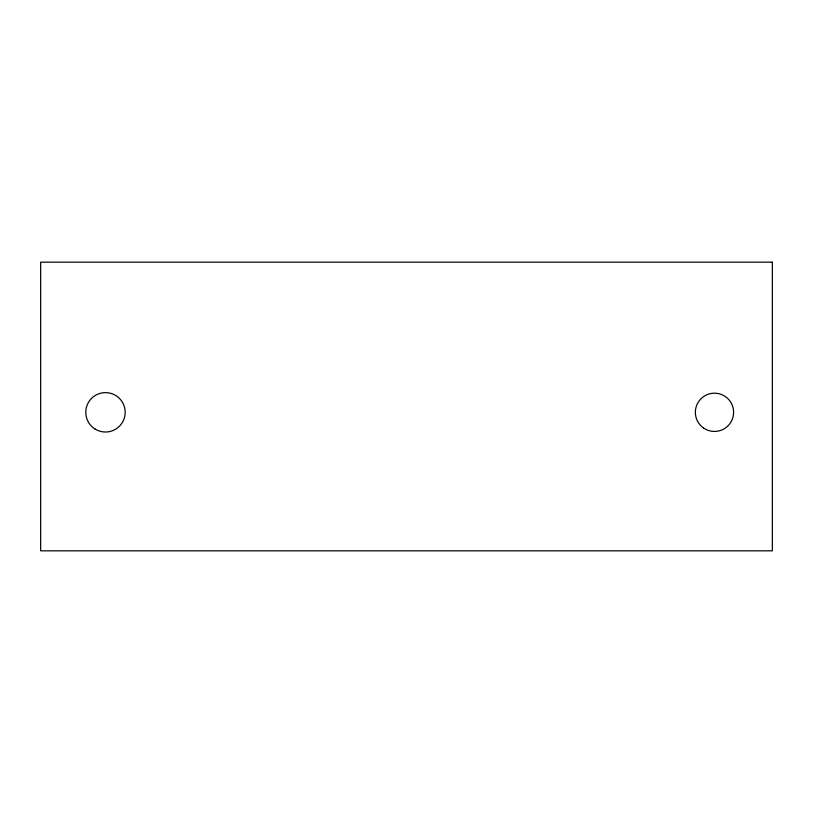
<?xml version="1.0" encoding="UTF-8"?>
<svg xmlns="http://www.w3.org/2000/svg" width="813" height="813" viewBox="0 0 813 813"><rect width="100%" height="100%" fill="white"/><g stroke="black" fill="none" stroke-linecap="round" stroke-linejoin="round"><path stroke-width="1.22" d="M772.35 262.172L40.65 262.172L40.65 550.828L772.35 550.828L772.35 262.172M94.999 428.99A19.695 19.695 0 0 0 125.161 413.055A19.695 19.695 0 0 0 96.29 394.894A19.695 19.695 0 0 0 94.999 428.99M703.865 428.227A19.136 19.136 0 0 0 733.57 413.553A19.136 19.136 0 0 0 706.009 395.159A19.136 19.136 0 0 0 703.865 428.227"/></g></svg>
